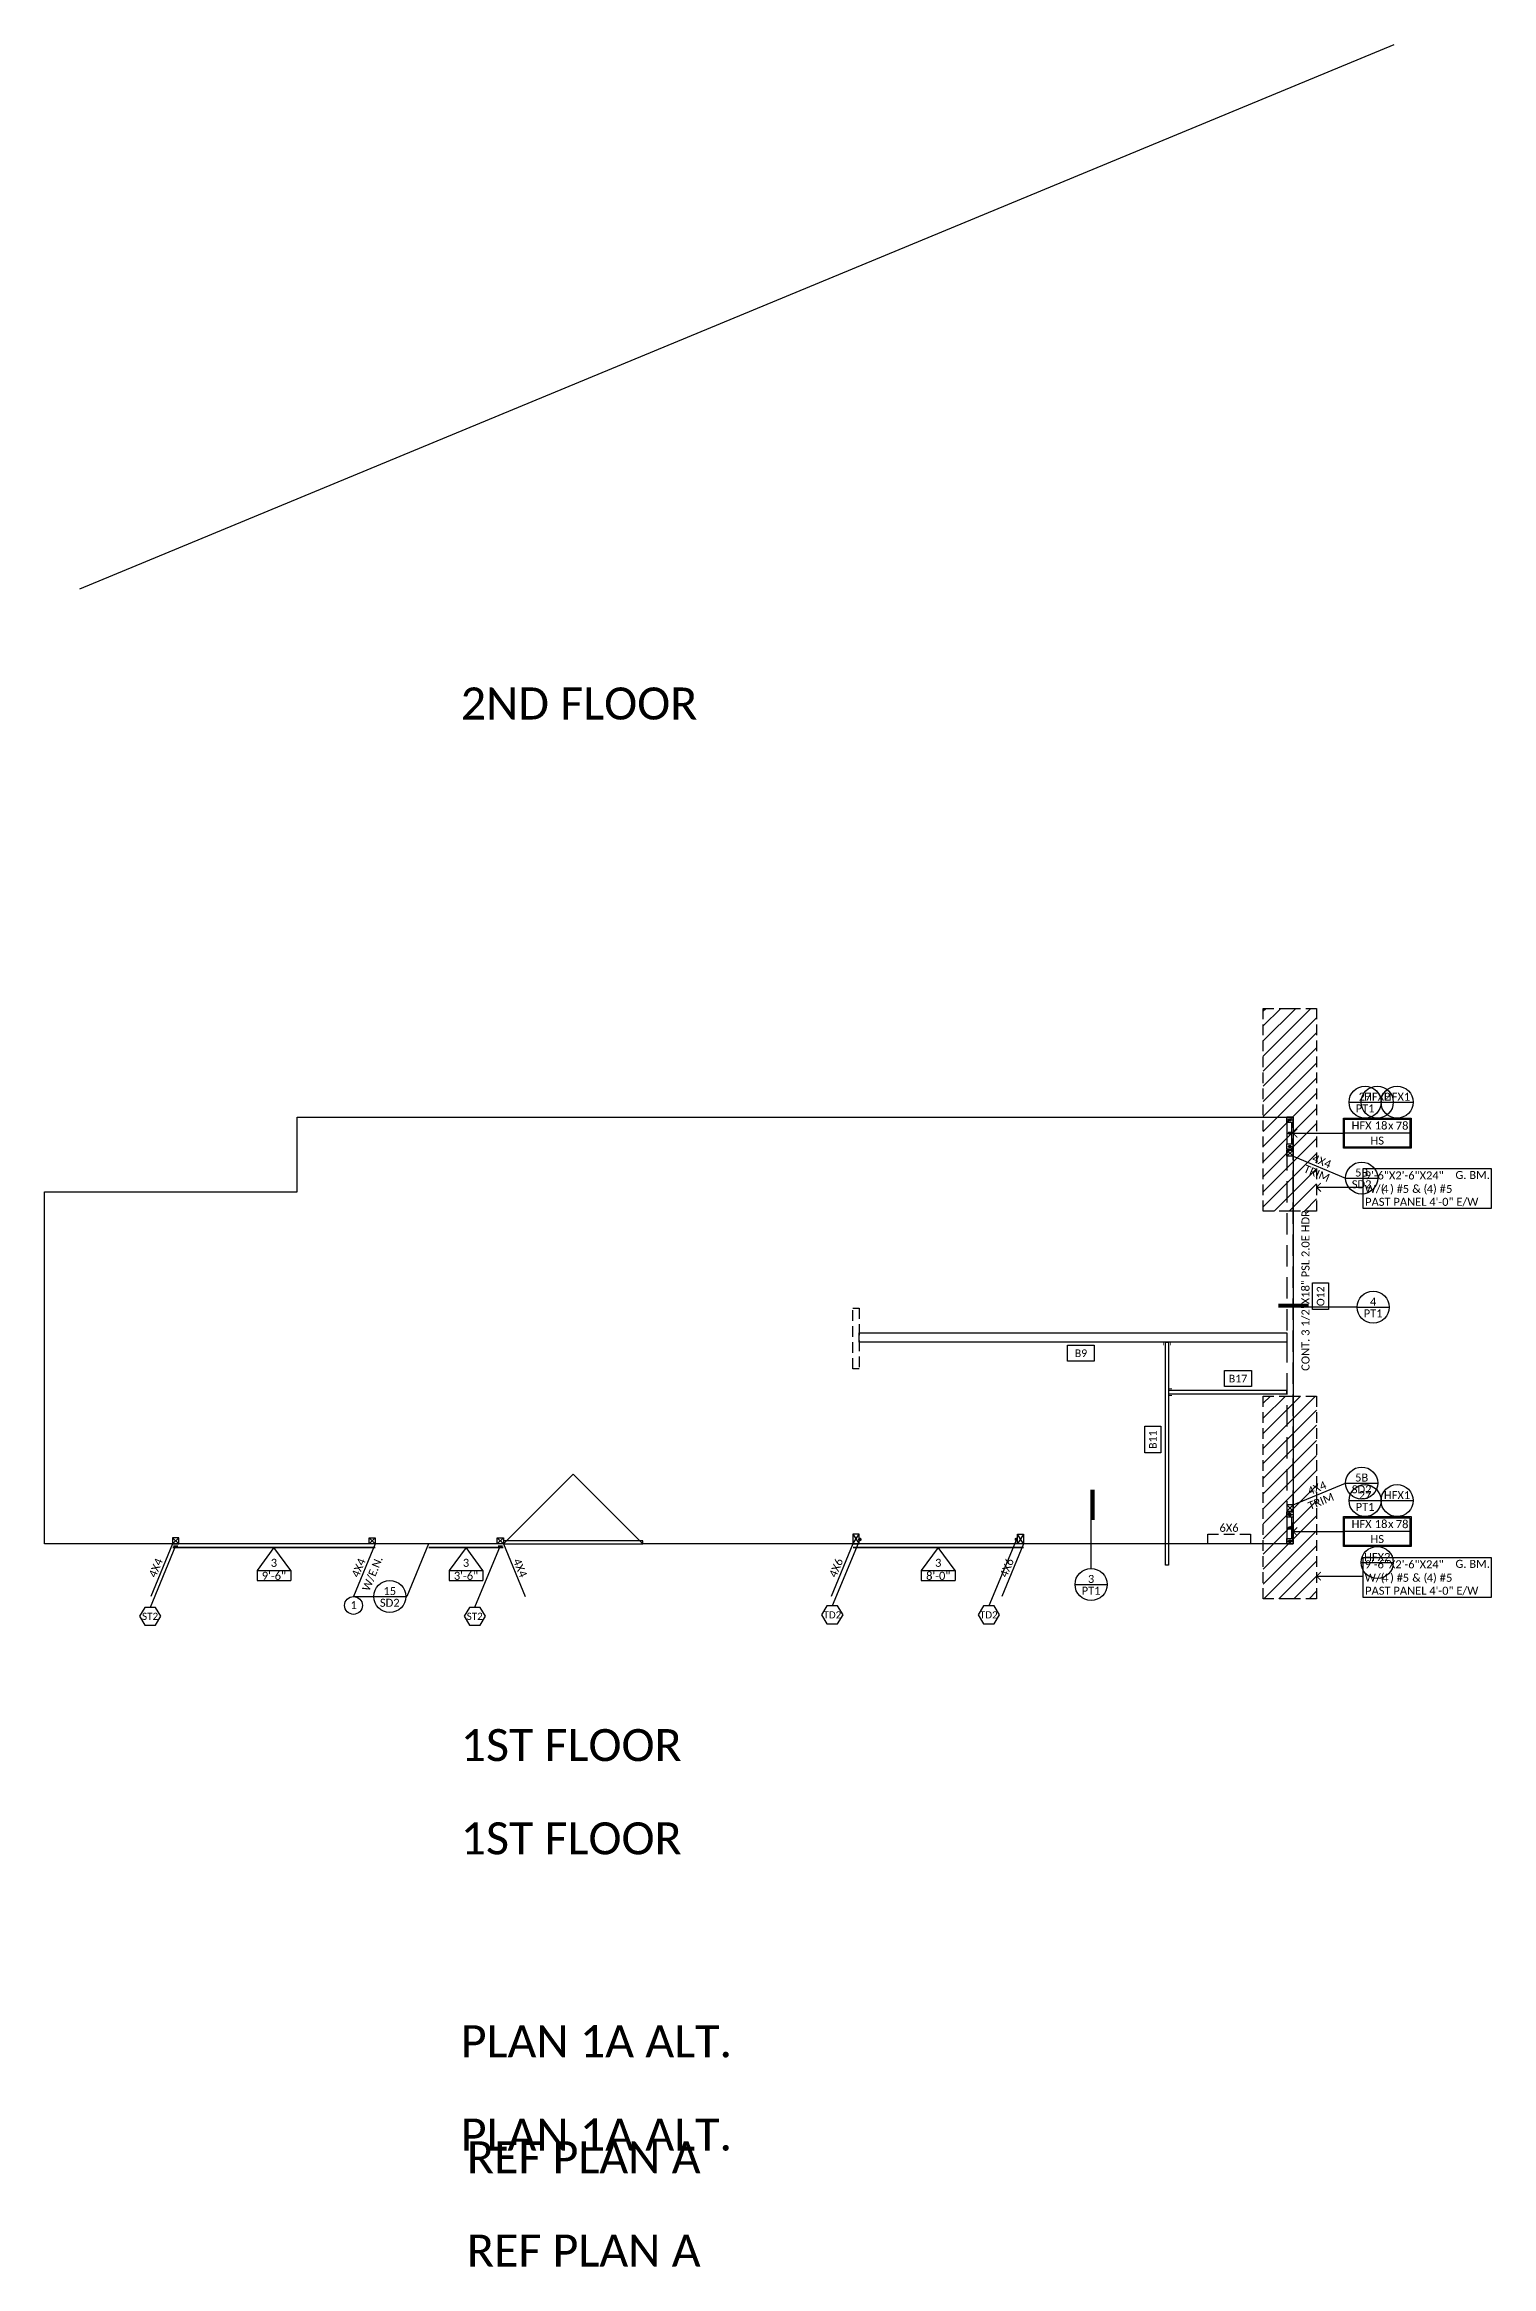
# Model space of a CAD drawing. Header units: inches. Extents: x -4772 to 8114, y -459 to 2752.
# Drawn here: x 3518 to 4331, y 1503 to 2752 of the extents above; entities that cross this region are included whole.
import ezdxf
from ezdxf.enums import TextEntityAlignment as Align

# ---------------------------------------------------------------- set-up
doc = ezdxf.new("R2010")
doc.units = ezdxf.units.IN
doc.header["$LTSCALE"] = 24
doc.header["$MEASUREMENT"] = 0
for name, pattern in [('DASHDOT2', [12.7, 6.35, -3.175, 0, -3.175]), ('DASHED', [0.75, 0.5, -0.25]), ('DASHED2', [0.375, 0.25, -0.125])]:
    doc.linetypes.add(name, pattern=pattern)
for name, color, linetype in [('FNDN_FTNG', 4, 'DASHED2'), ('FNDN_REV_1', 2, 'Continuous'), ('FNDN_SLAB', 6, 'Continuous'), ('FNDN_TEXT', 2, 'Continuous'), ('FRAME_BEAM', 5, 'Continuous'), ('FRAME_DROP', 5, 'DASHED'), ('FRAME_HDR', 70, 'Continuous'), ('FRAME_POST', 4, 'Continuous'), ('FRAME_SWALL', 3, 'SWALL'), ('FRAME_SWTXT', 2, 'Continuous'), ('FRAME_TEXT', 2, 'Continuous')]:
    doc.layers.add(name, color=color, linetype=linetype)
doc.styles.add('ARC-TEXT', font='CALIBRI.TTF', dxfattribs={"height": 4.5})
doc.linetypes.add('SWALL', pattern='A,0.25,0.25,["//",ARC-TEXT,S=0.015,R=0,X=0.01,Y=0.01],0.25', length=0.75)
doc.dimstyles.new('post tension', dxfattribs={"dimscale": 48, "dimtxt": 4.5, "dimasz": 0.09375, "dimexe": 0.09375, "dimexo": 0.09375, "dimgap": 0.03125, "dimtad": 1, "dimdec": 4, "dimzin": 3, "dimdsep": 46, "dimlunit": 4, "dimtxsty": 'ARC-TEXT', "dimblk": 'OPEN90', "dimcen": 0.0625, "dimclrd": 1, "dimclre": 2, "dimclrt": 2, "dimadec": 0, "dimazin": 0, "dimtfac": 1, "dimtdec": 4, "dimtmove": 2, "dimatfit": 0, "dimldrblk": 'LEADER-ARROW', "dimfxl": 1, "dimfrac": 2, "dimtzin": 3, "dimarcsym": 0})

# ---------------------------------------------------------------- blocks, each defined once
blk = doc.blocks.new('TEC_BM')
blk.add_lwpolyline([(-7.5, 4.5), (7.5, 4.5), (7.5, -4.5), (-7.5, -4.5), (-7.5, 4.5)])
at = {"style": 'ARC-TEXT', "width": 1.00018}
blk.add_attdef('BM', text='', height=4.27, dxfattribs=at).set_placement((0, 0), align=Align.MIDDLE_CENTER)
blk = doc.blocks.new('*U132')
at = {"color": 3, "linetype": 'Continuous'}
for p, q in [((0, -3.5), (0, 0)), ((0, 0), (3, 0)), ((3, 0), (15, 0)), ((15, 0), (18, 0)), ((18, 0), (18, -3.5)), ((3, -3.5), (0, -3.5)), ((3, -0.8), (15, -0.8)), ((3, -3.5), (15, -3.5)), ((18, -3.5), (15, -3.5))]:
    blk.add_line(p, q, dxfattribs=at)
at = {"color": 3, "linetype": 'DASHED2', "ltscale": 3}
for p, q in [((3, 0), (3, -3.5)), ((15, -3.5), (15, 0))]:
    blk.add_line(p, q, dxfattribs=at)
at = {"color": 1, "linetype": 'DASHDOT2'}
for p, q in [((1.2, -1.7), (0.7, -1.7)), ((1.6, -1.7), (1.4, -1.7)), ((1.5, -1.4), (1.5, -0.4)), ((1.5, -1.9), (1.5, -1.6)), ((1.5, -3), (1.5, -2)), ((2.3, -1.7), (1.8, -1.7)), ((8.7, -1.7), (8.2, -1.7)), ((9.1, -1.7), (8.9, -1.7)), ((9, -1.4), (9, -0.4)), ((9, -1.9), (9, -1.6)), ((9, -3), (9, -2)), ((9.8, -1.7), (9.3, -1.7)), ((16.2, -1.7), (15.7, -1.7)), ((16.6, -1.7), (16.4, -1.7)), ((16.5, -1.4), (16.5, -0.4)), ((16.5, -1.9), (16.5, -1.6)), ((16.5, -3), (16.5, -2)), ((17.3, -1.7), (16.8, -1.7))]:
    blk.add_line(p, q, dxfattribs=at)
at = {"color": 1}
for p, q in [((1.1, -1.3), (1.1, -2.3)), ((1.9, -2.3), (1.9, -1.3)), ((8.6, -1.3), (8.6, -2.3)), ((9.4, -2.3), (9.4, -1.3)), ((16.1, -1.3), (16.1, -2.3)), ((16.9, -2.3), (16.9, -1.3))]:
    blk.add_line(p, q, dxfattribs=at)
for centre, start, end in [((1.5, -1.3), 0, 180), ((1.5, -2.3), 180, 0), ((9, -1.3), 0, 180), ((9, -2.3), 180, 0), ((16.5, -1.3), 0, 180), ((16.5, -2.3), 180, 0)]:
    blk.add_arc(centre, 0.383, start, end, dxfattribs=at)
blk = doc.blocks.new('*U133')
at = {"layer": 'FRAME_SWTXT'}
blk.add_line((18.4, 0), (-18.4, 0), dxfattribs=at)
for points in [[(-19, 8.4), (19, 8.4), (19, -8.4), (-19, -8.4)], [(-18.4, 7.8), (18.4, 7.8), (18.4, -7.8), (-18.4, -7.8)]]:
    blk.add_lwpolyline(points, close=True, dxfattribs=at)
at = {"layer": 'FRAME_SWTXT', "style": 'ARC-TEXT'}
blk.add_text('HFX', height=4.5, dxfattribs=at).set_placement((-3.2, 0.7), align=Align.BOTTOM_RIGHT)
for s, p in [('x', (7.6, 0.7)), ('HS', (0, -7.8))]:
    blk.add_text(s, height=4.5, dxfattribs=at).set_placement(p, align=Align.BOTTOM_CENTER)
blk.add_attdef('W', text='', height=4.5, dxfattribs=at).set_placement((5.7, 0.7), align=Align.BOTTOM_RIGHT)
blk.add_attdef('H', text='', height=4.5, dxfattribs=at).set_placement((10.4, 0.6), align=Align.BOTTOM_LEFT)
blk = doc.blocks.new('TEC_DET')
blk.add_line((-9, 0), (9, 0))
blk.add_circle((0, 0), 9)
at = {"style": 'ARC-TEXT'}
for tag, p in [('NUM', (0, 3.1)), ('SHT', (0, -3.5))]:
    blk.add_attdef(tag, text='', height=4.5, dxfattribs=at).set_placement(p, align=Align.MIDDLE_CENTER)
blk = doc.blocks.new('_Open90')
at = {"color": 0, "linetype": 'ByBlock', "lineweight": -2}
for p, q in [((0, 0), (-1, 0)), ((-0.5, 0.5), (0, 0)), ((0, 0), (-0.5, -0.5))]:
    blk.add_line(p, q, dxfattribs=at)
blk = doc.blocks.new('LEADER-ARROW')
at = {"color": 1}
blk.add_line((0, 0), (-1.3, 0), dxfattribs=at)
at = {"color": 1, "const_width": 0.125}
for points in [[(0, 0), (-0.53, 0.53)], [(0, 0), (-0.53, -0.53)]]:
    blk.add_lwpolyline(points, dxfattribs=at)
blk = doc.blocks.new('GRADEBM')
at = {"style": 'ARC-TEXT'}
for s, p in [('G. BM.', (56.2, 1.6)), ('W/(  ) # ', (5.2, -6.2)), ('& (  ) # ', (31.9, -6.2))]:
    blk.add_text(s, height=4.5, dxfattribs=at).set_placement(p)
for tag, p in [('10\'-0"X1\'-10"X24"', (5.2, 1.3)), ('X', (5.4, -13.5)), ('X', (26.5, -6.2)), ('X', (50.9, -6.2))]:
    blk.add_attdef(tag, p, '', height=4.5, dxfattribs=at)
for p in [(16.7, -6.2), (41.8, -6.2)]:
    blk.add_attdef('X', text='', height=4.5, dxfattribs=at).set_placement(p, align=Align.CENTER)
blk = doc.blocks.new('*U145')
blk.add_line((36, 0), (-8.2, 0))
at = {"const_width": 2}
blk.add_lwpolyline([(8.8, 1), (-8.2, 1)], dxfattribs=at)
blk = doc.blocks.new('*U183')
for p, q in [((0, 3.5), (0, 0)), ((3.5, 3.5), (0, 3.5)), ((0, 0), (3.5, 0)), ((3.5, 0), (3.5, 3.5))]:
    blk.add_line(p, q)
at = {"color": 1}
for p, q in [((0, 3.5), (3.5, 0)), ((0, 0), (3.5, 3.5))]:
    blk.add_line(p, q, dxfattribs=at)
blk = doc.blocks.new('*U184')
for p, q in [((0, 3.5), (0, 0)), ((3.5, 3.5), (0, 3.5)), ((0, 0), (3.5, 0)), ((3.5, 0), (3.5, 3.5))]:
    blk.add_line(p, q)
at = {"color": 1}
for p, q in [((0, 3.5), (3.5, 0)), ((0, 0), (3.5, 3.5))]:
    blk.add_line(p, q, dxfattribs=at)
blk = doc.blocks.new('*U201')
for p, q in [((0, 5.5), (0, 0)), ((3.5, 5.5), (0, 5.5)), ((0, 0), (3.5, 0)), ((3.5, 0), (3.5, 5.5))]:
    blk.add_line(p, q)
at = {"color": 1}
for p, q in [((0, 5.5), (3.5, 0)), ((0, 0), (3.5, 5.5))]:
    blk.add_line(p, q, dxfattribs=at)
blk = doc.blocks.new('*U202')
for p, q in [((-3.5, 0), (-3.5, 5.5)), ((-3.5, 5.5), (0, 5.5)), ((0, 0), (-3.5, 0)), ((0, 5.5), (0, 0))]:
    blk.add_line(p, q)
at = {"color": 1}
for p, q in [((0, 5.5), (-3.5, 0)), ((0, 0), (-3.5, 5.5))]:
    blk.add_line(p, q, dxfattribs=at)
blk = doc.blocks.new('*U115')
for p, q in [((13, 9.5), (18.6, 9.5)), ((18.6, -9.5), (18.6, 9.5)), ((13, -9.5), (18.6, -9.5))]:
    blk.add_line(p, q)
at = {"flags": 128}
blk.add_lwpolyline([(13, -9.5), (13, 9.5), (0, 0)], close=True, dxfattribs=at)
at = {"style": 'ARC-TEXT'}
for tag, p in [('NUM', (8.6, 0)), ('LENGTH', (15.9, 0)), ('REF', (21.8, 0))]:
    blk.add_attdef(tag, text='', height=4.5, rotation=90, dxfattribs=at).set_placement(p, align=Align.MIDDLE_CENTER)
blk = doc.blocks.new('*U203')
for p, q in [((0, 3.5), (0, 0)), ((3.5, 3.5), (0, 3.5)), ((0, 0), (3.5, 0)), ((3.5, 0), (3.5, 3.5))]:
    blk.add_line(p, q)
at = {"color": 1}
for p, q in [((0, 3.5), (3.5, 0)), ((0, 0), (3.5, 3.5))]:
    blk.add_line(p, q, dxfattribs=at)
blk = doc.blocks.new('*U124')
for p, q in [((0, -1.2), (0, 1.2)), ((0, 0), (34.7, -14.4))]:
    blk.add_line(p, q)
blk = doc.blocks.new('TEC_HD_F')
blk.add_lwpolyline([(-3, -5), (3, -5), (6, 0), (3, 5), (-3, 5), (-6, 0), (-3, -5)])
at = {"style": 'ARC-TEXT'}
blk.add_attdef('HD', text='', height=4, dxfattribs=at).set_placement((0, 0), align=Align.MIDDLE_CENTER)
blk = doc.blocks.new('*U204')
for p, q in [((-3.5, 0), (-3.5, 3.5)), ((-3.5, 3.5), (0, 3.5)), ((0, 0), (-3.5, 0)), ((0, 3.5), (0, 0))]:
    blk.add_line(p, q)
at = {"color": 1}
for p, q in [((0, 3.5), (-3.5, 0)), ((0, 0), (-3.5, 3.5))]:
    blk.add_line(p, q, dxfattribs=at)
blk = doc.blocks.new('*U123')
for p, q in [((-3.5, 0), (-3.5, 3.5)), ((-3.5, 3.5), (0, 3.5)), ((0, 0), (-3.5, 0)), ((0, 3.5), (0, 0))]:
    blk.add_line(p, q)
at = {"color": 1}
for p, q in [((0, 3.5), (-3.5, 0)), ((0, 0), (-3.5, 3.5))]:
    blk.add_line(p, q, dxfattribs=at)
blk = doc.blocks.new('TEC_KNOTE')
blk.add_circle((0, 0), 5)
at = {"style": 'ARC-TEXT', "width": 1.00018}
blk.add_attdef('NOTE', text='', height=4.5, dxfattribs=at).set_placement((0.1, 0.2), align=Align.MIDDLE_CENTER)
blk = doc.blocks.new('CORE_HD_F')
blk.add_lwpolyline([(-3, -5), (3, -5), (6, 0), (3, 5), (-3, 5), (-6, 0), (-3, -5)])
at = {"style": 'ARC-TEXT'}
blk.add_attdef('HD', text='', height=4, dxfattribs=at).set_placement((0, 0), align=Align.MIDDLE_CENTER)
blk = doc.blocks.new('CORE_HDTAG')
blk.add_line((0, 0), (40.5, 0))
at = {"const_width": 1}
blk.add_lwpolyline([(-0.5, 0, 1), (0.5, 0, 1)], format="xyb", close=True, dxfattribs=at)

msp = doc.modelspace()

# ---------------------------------------------------------------- hatches: boundary and pattern name
at = {"layer": 'FNDN_TEXT'}
h = msp.add_hatch(dxfattribs=at)
h.set_pattern_fill('ANSI31', color=253, scale=48, style=2)
h.paths.add_polyline_path([(4218.15035, 2210.46331), (4233.15035, 2210.46331), (4233.15035, 2096.46331), (4218.15035, 2096.46331), (4203.15035, 2096.46331), (4203.15035, 2210.46331)])
h = msp.add_hatch(dxfattribs=at)
h.set_pattern_fill('ANSI31', color=253, scale=48, style=2)
h.paths.add_polyline_path([(4218.15035, 1992.46331), (4233.15035, 1992.46331), (4233.15035, 1878.46331), (4218.15035, 1878.46331), (4203.15035, 1878.46331), (4203.15035, 1992.46331)])

# ---------------------------------------------------------------- linework, layer by layer
at = {"layer": 'FNDN_FTNG'}
for points in [[(4218.15035, 2210.46331), (4233.15035, 2210.46331), (4233.15035, 2096.46331), (4218.15035, 2096.46331), (4203.15035, 2096.46331), (4203.15035, 2210.46331), (4218.15035, 2210.46331)], [(4218.15035, 1992.46331), (4233.15035, 1992.46331), (4233.15035, 1878.46331), (4218.15035, 1878.46331), (4203.15035, 1878.46331), (4203.15035, 1992.46331), (4218.15035, 1992.46331)]]:
    msp.add_lwpolyline(points, dxfattribs=at)
at = {"layer": 'FNDN_SLAB'}
msp.add_lwpolyline([(3517.90035, 1909.31243), (3517.90035, 2107.31243), (3659.9072, 2107.31243), (3659.9072, 2149.31243), (4219.90035, 2149.31243), (4219.90035, 1909.31243), (3854.40035, 1909.31243), (3815.15771, 1948.55507), (3775.91507, 1909.31243), (3517.90035, 1909.31243)], dxfattribs=at)
at = {"layer": 'FNDN_TEXT', "color": 1}
for points in [[(4259.1938, 2098.0556), (4331.49315, 2098.0556), (4331.49315, 2120.22048), (4259.1938, 2120.22048)], [(4259.1938, 1879.39703), (4331.49315, 1879.39703), (4331.49315, 1901.56192), (4259.1938, 1901.56192)]]:
    msp.add_lwpolyline(points, close=True, dxfattribs=at)
at = {"layer": 'FRAME_BEAM'}
msp.add_lwpolyline([(4216.40035, 2022.81243), (3975.90035, 2022.81243), (3975.90035, 2028.06243), (4216.40035, 2028.06243), (4216.40035, 2022.81243)], dxfattribs=at)
at = {"layer": 'FRAME_DROP'}
msp.add_lwpolyline([(4219.90035, 1909.31243), (4219.90035, 2149.31243), (4216.40035, 2149.31243), (4216.40035, 1909.31243), (4219.90035, 1909.31243)], dxfattribs=at)
at = {"layer": 'FRAME_DROP', "linetype": 'DASHED2'}
msp.add_lwpolyline([(3975.90035, 2041.81243), (3975.90035, 2007.81243), (3972.40035, 2007.81243), (3972.40035, 2041.81243), (3975.90035, 2041.81243)], dxfattribs=at)
at = {"layer": 'FRAME_HDR'}
for points in [[(4149.90035, 2022.81243), (4149.90035, 1897.31243), (4148.15035, 1897.31243), (4148.15035, 2022.81243), (4149.90035, 2022.81243)], [(4149.90035, 1993.81243), (4216.40035, 1993.81243), (4216.40035, 1995.56243), (4149.90035, 1995.56243), (4149.90035, 1993.81243)], [(3775.91507, 1909.31243), (3854.40035, 1909.31243), (3854.40035, 1911.06243), (3775.91507, 1911.06243), (3775.91507, 1909.31243)]]:
    msp.add_lwpolyline(points, dxfattribs=at)
at = {"layer": 'FRAME_HDR', "linetype": 'DASHED2'}
msp.add_lwpolyline([(4171.90035, 1914.81243), (4195.90035, 1914.81243), (4195.90035, 1909.31243), (4171.90035, 1909.31243), (4171.90035, 1914.81243)], dxfattribs=at)
at = {"layer": 'FRAME_SWALL', "linetype": 'DASHED2', "const_width": 1}
for points in [[(3589.90035, 1907.31243), (3703.91507, 1907.31243)], [(3733.91507, 1907.31243), (3775.91507, 1907.31243)], [(3972.40035, 1907.31243), (4068.40035, 1907.31243)]]:
    msp.add_lwpolyline(points, dxfattribs=at)
at = {"layer": 'FRAME_TEXT'}
for p, q in [((3537.74151, 2446.34609), (4276.76043, 2752.45775)), ((4219.90035, 2127.31243), (4249.46449, 2115.06656)), ((4219.90035, 1931.31243), (4249.46449, 1943.5583)), ((3972.40035, 1912.81243), (3972.40035, 1909.31243)), ((3589.90035, 1909.31243), (3577.65448, 1879.74829)), ((3703.91507, 1909.31243), (3691.6692, 1879.74829)), ((3733.91507, 1909.31243), (3721.6692, 1879.74829)), ((3775.91507, 1909.31243), (3788.16094, 1879.74829)), ((3972.40035, 1909.31243), (3960.15448, 1879.74829)), ((4068.40035, 1909.31243), (4056.15448, 1879.74829)), ((3691.6692, 1879.74829), (3721.6692, 1879.74829))]:
    msp.add_line(p, q, dxfattribs=at)
at = {"layer": 'FRAME_TEXT', "const_width": 0.5}
for points in [[(4150.90035, 2020.93743), (4150.90035, 2022.81243), (4147.15035, 2022.81243), (4147.15035, 2020.93743)], [(4151.77535, 1996.56243), (4149.90035, 1996.56243), (4149.90035, 1992.81243), (4151.77535, 1992.81243)]]:
    msp.add_lwpolyline(points, dxfattribs=at)

# ---------------------------------------------------------------- block references
at = {"layer": 'FNDN_REV_1'}
ref = msp.add_blockref('GRADEBM', (4254.99755, 2112.93953), dxfattribs=at)
ref.add_attrib('10\'-0"X1\'-10"X24"', '9\'-6"X2\'-6"X24"', (4260.15834, 2114.27995), dxfattribs={"layer": '0', "height": 4.5, "style": 'ARC-TEXT'})
ref.add_attrib('X', '5', (4281.53029, 2106.70669), dxfattribs={"layer": '0', "height": 4.5, "style": 'ARC-TEXT'})
ref.add_attrib('X', '4', dxfattribs={"layer": '0', "height": 4.5, "style": 'ARC-TEXT'}).set_placement((4296.82124, 2106.70669), align=Align.CENTER)
ref.add_attrib('X', '5', (4305.89354, 2106.70669), dxfattribs={"layer": '0', "height": 4.5, "style": 'ARC-TEXT'})
ref.add_attrib('X', '4', dxfattribs={"layer": '0', "height": 4.5, "style": 'ARC-TEXT'}).set_placement((4271.74718, 2106.70669), align=Align.CENTER)
ref.add_attrib('X', 'PAST PANEL 4\'-0" E/W', (4260.41154, 2099.44664), dxfattribs={"layer": '0', "height": 4.5, "style": 'ARC-TEXT'})
ref = msp.add_blockref('GRADEBM', (4254.99755, 1894.28096), dxfattribs=at)
ref.add_attrib('10\'-0"X1\'-10"X24"', '9\'-6"X2\'-6"X24"', (4260.15834, 1895.62139), dxfattribs={"layer": '0', "height": 4.5, "style": 'ARC-TEXT'})
ref.add_attrib('X', '5', (4281.53029, 1888.04813), dxfattribs={"layer": '0', "height": 4.5, "style": 'ARC-TEXT'})
ref.add_attrib('X', '4', dxfattribs={"layer": '0', "height": 4.5, "style": 'ARC-TEXT'}).set_placement((4296.82124, 1888.04813), align=Align.CENTER)
ref.add_attrib('X', '5', (4305.89354, 1888.04813), dxfattribs={"layer": '0', "height": 4.5, "style": 'ARC-TEXT'})
ref.add_attrib('X', '4', dxfattribs={"layer": '0', "height": 4.5, "style": 'ARC-TEXT'}).set_placement((4271.74718, 1888.04813), align=Align.CENTER)
ref.add_attrib('X', 'PAST PANEL 4\'-0" E/W', (4260.41154, 1880.78807), dxfattribs={"layer": '0', "height": 4.5, "style": 'ARC-TEXT'})
at = {"layer": 'FNDN_TEXT'}
for name, p, values in [('TEC_DET', (4260.36775, 2157.71921), {'NUM': '27', 'SHT': 'PT1'}), ('TEC_DET', (4264.90035, 2042.46331), {'NUM': '4', 'SHT': 'PT1'}), ('TEC_DET', (4260.36775, 1933.68164), {'NUM': '27', 'SHT': 'PT1'}), ('TEC_DET', (4106.32719, 1886.56131), {'NUM': '3', 'SHT': 'PT1'}), ('CORE_HD_F', (3960.86361, 1869.45397), {'HD': 'TD2'}), ('CORE_HD_F', (4048.82105, 1869.45397), {'HD': 'TD2'}), ('TEC_HD_F', (3577.29076, 1868.64531), {'HD': 'ST2'}), ('TEC_HD_F', (3759.80547, 1868.64531), {'HD': 'ST2'})]:
    msp.add_blockref(name, p, dxfattribs=at).add_auto_attribs(values)
ref = msp.add_blockref('TEC_DET', (4278.36775, 2157.71921), dxfattribs=at)
ref.add_attrib('NUM', 'HFX1', dxfattribs={"layer": '0', "height": 4.5, "style": 'ARC-TEXT'}).set_placement((4278.36775, 2160.80025), align=Align.MIDDLE_CENTER)
msp.add_blockref('*U145', (4219.90035, 2042.46331), dxfattribs=at)
for name, p, rotation in [('*U145', (4106.32719, 1931.56131), 270), ('CORE_HDTAG', (3976.36229, 1911.87109), 247.5000000000001), ('CORE_HDTAG', (4064.31973, 1911.87109), 247.5000000000001), ('*U124', (3591.65035, 1908.31243), 270.0000000000003), ('*U124', (3774.16507, 1908.31243), 270.0000000000021)]:
    msp.add_blockref(name, p, dxfattribs=dict(at, rotation=rotation))
ref = msp.add_blockref('TEC_DET', (4278.36775, 1933.68164), dxfattribs=at)
ref.add_attrib('NUM', 'HFX1', dxfattribs={"layer": '0', "height": 4.5, "style": 'ARC-TEXT'}).set_placement((4278.36775, 1936.76268), align=Align.MIDDLE_CENTER)
at = {"layer": 'FRAME_POST', "extrusion": (1.22465e-16, 0, -1)}
msp.add_blockref('*U183', (-4219.90035, 2127.31243), dxfattribs=at)
at = {"layer": 'FRAME_POST'}
for name, p, rotation in [('*U184', (4219.90035, 1931.31243), 180), ('*U123', (3703.91507, 1909.31243), 359.9999999963471), ('*U204', (3775.91507, 1909.31243), 1.857443933974694e-12)]:
    msp.add_blockref(name, p, dxfattribs=dict(at, rotation=rotation))
for name, p in [('*U203', (3589.90035, 1909.31243)), ('*U201', (3972.40035, 1909.31243)), ('*U202', (4068.40035, 1909.31243))]:
    msp.add_blockref(name, p, dxfattribs=at)
at = {"layer": 'FRAME_SWALL', "rotation": 270}
for p in [(4219.90035, 2149.31243), (4219.90035, 1927.31243)]:
    msp.add_blockref('*U132', p, dxfattribs=at)
at = {"layer": 'FRAME_SWTXT'}
for p in [(4267.23961, 2140.31243), (4267.23961, 1916.27486)]:
    msp.add_blockref('*U133', p, dxfattribs=at).add_auto_attribs({'H': '78', 'W': '18'})
for p, rotation, values in [((3646.90771, 1907.31243), 270, {'NUM': '3', 'LENGTH': '9\'-6"'}), ((3754.91507, 1907.31243), 270.0000000000019, {'NUM': '3', 'LENGTH': '3\'-6"'}), ((4020.40035, 1907.31243), 270, {'NUM': '3', 'LENGTH': '8\'-0"'})]:
    msp.add_blockref('*U115', p, dxfattribs=dict(at, rotation=rotation)).add_auto_attribs(values)
at = {"layer": 'FRAME_TEXT'}
ref = msp.add_blockref('TEC_DET', (4267.23961, 2157.71921), dxfattribs=at)
ref.add_attrib('NUM', 'HFX2', dxfattribs={"layer": '0', "height": 4.5, "style": 'ARC-TEXT'}).set_placement((4267.23961, 2160.80025), align=Align.MIDDLE_CENTER)
for name, p, values in [('TEC_DET', (4258.46449, 2115.06656), {'NUM': '5B', 'SHT': 'SD2'}), ('TEC_BM', (4100.65825, 2016.56409), {'BM': 'B9'}), ('TEC_BM', (4188.9438, 2002.31153), {'BM': 'B17'}), ('TEC_DET', (4258.46449, 1943.5583), {'NUM': '5B', 'SHT': 'SD2'}), ('TEC_DET', (3712.04659, 1879.74829), {'NUM': '15', 'SHT': 'SD2'}), ('TEC_KNOTE', (3691.6692, 1874.74829), {'NOTE': '1'})]:
    msp.add_blockref(name, p, dxfattribs=at).add_auto_attribs(values)
at = {"layer": 'FRAME_TEXT', "rotation": 90}
for p, values in [((4235.36997, 2048.59212), {'BM': 'O12'}), ((4141.05882, 1967.97153), {'BM': 'B11'})]:
    msp.add_blockref('TEC_BM', p, dxfattribs=at).add_auto_attribs(values)
at = {"layer": 'FRAME_TEXT'}
ref = msp.add_blockref('TEC_DET', (4267.23961, 1898.86809), dxfattribs=at)
ref.add_attrib('NUM', 'HFX2', dxfattribs={"layer": '0', "height": 4.5, "style": 'ARC-TEXT'}).set_placement((4267.23961, 1901.94913), align=Align.MIDDLE_CENTER)

# ---------------------------------------------------------------- texts
at = {"layer": 'FNDN_TEXT', "style": 'ARC-TEXT'}
for s, p in [('1ST FLOOR', (3751.96026, 1734.79247)), ('PLAN 1A ALT.', (3751.96026, 1568.26286)), ('REF PLAN A', (3755.41862, 1503.02648))]:
    msp.add_text(s, height=18, dxfattribs=at).set_placement(p)
at = {"layer": 'FRAME_TEXT', "style": 'ARC-TEXT'}
for s, p in [('2ND FLOOR', (3751.96026, 2372.89042)), ('1ST FLOOR', (3751.96026, 1787.23085)), ('PLAN 1A ALT.', (3751.96026, 1620.70125)), ('REF PLAN A', (3755.41862, 1555.46486))]:
    msp.add_text(s, height=18, dxfattribs=at).set_placement(p)
for s, rotation, p in [('4X4', 337.5, (4234.68242, 2121.1895)), ('TRIM', 337.5, (4231.86983, 2114.39931)), ('CONT. 3 1/2"X18" PSL 2.0E HDR', 90, (4230.48683, 2051.84504)), ('TRIM', 22.5, (4236.96704, 1930.00453)), ('4X4', 22.5, (4234.68242, 1937.43537)), ('4X4', 67.5, (3583.77741, 1894.53036)), ('4X4', 67.5, (3697.79213, 1894.53036)), ('W/E.N.', 67.5, (3705.60889, 1891.29255)), ('4X4', 292.5, (3782.05257, 1894.49518)), ('4X6', 67.5, (3966.27741, 1894.53036)), ('4X6', 67.5, (4062.27741, 1894.53036))]:
    msp.add_text(s, height=4.5, rotation=rotation, dxfattribs=at).set_placement(p, align=Align.BOTTOM_CENTER)
msp.add_text('6X6', height=4.5, dxfattribs=at).set_placement((4183.90035, 1914.81243), align=Align.BOTTOM_CENTER)

# ---------------------------------------------------------------- leaders
at = {"layer": 'FNDN_TEXT'}
for points in [[(4233.15035, 2109.87632), (4259.1938, 2109.87632)], [(4233.15035, 1891.21776), (4259.1938, 1891.21776)]]:
    msp.add_leader(points, dimstyle='post tension', override={"dimtad": 0}, dxfattribs=at)
at = {"layer": 'FRAME_SWTXT'}
for points in [[(4219.90035, 2140.31243), (4248.23961, 2140.31243)], [(4219.90035, 1916.27486), (4248.23961, 1916.27486)]]:
    msp.add_leader(points, dimstyle='post tension', override={"dimtad": 0}, dxfattribs=at)

doc.saveas('drawing.dxf')
